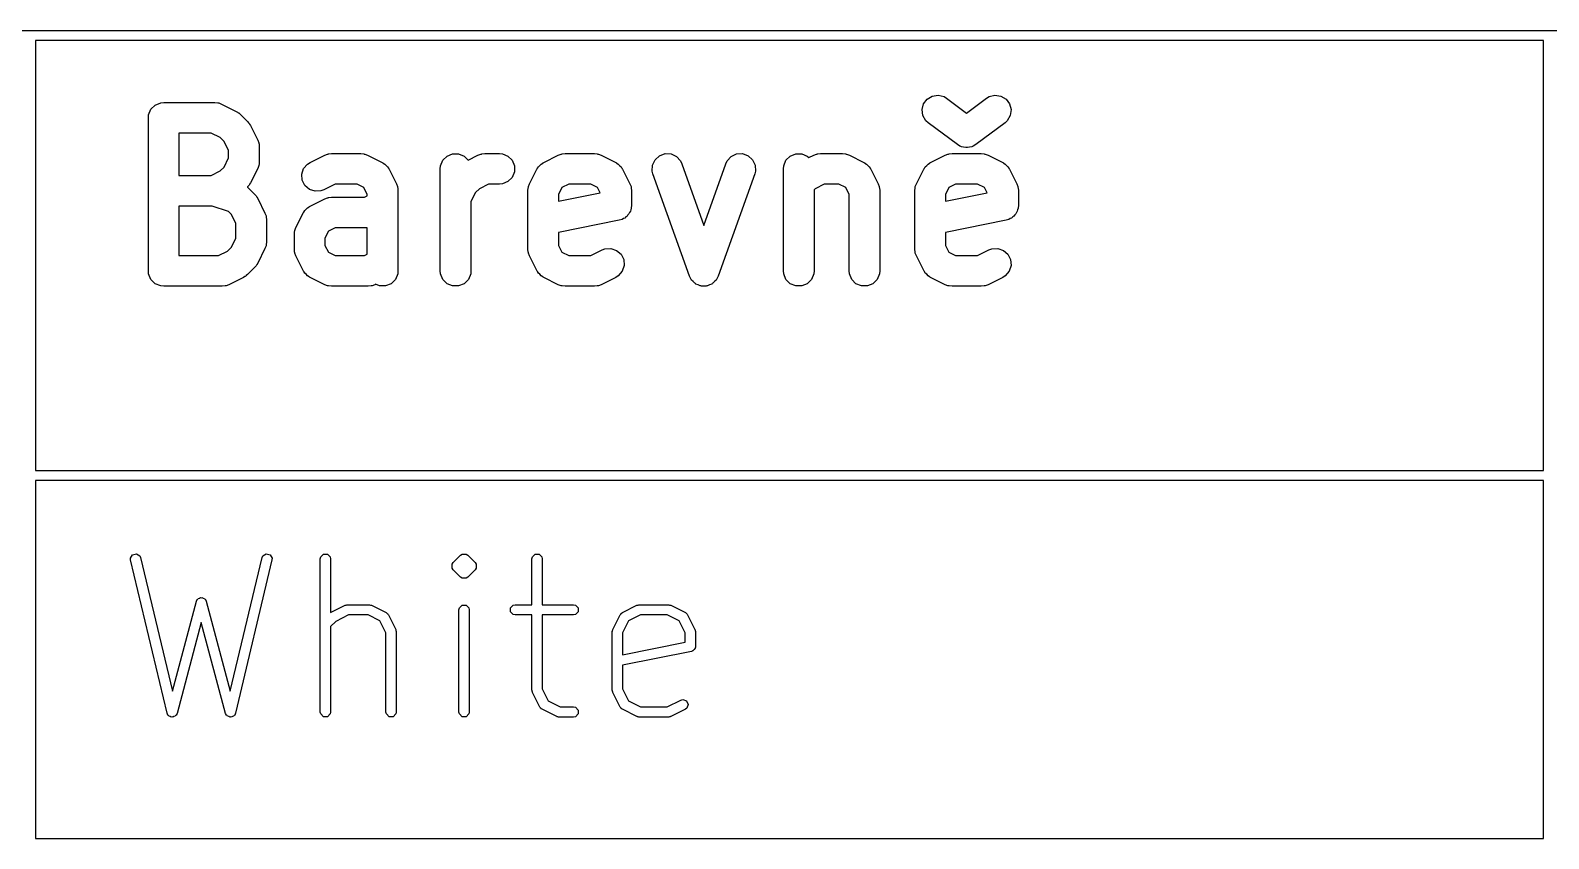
# Model space of a CAD drawing. Header units: inches. Extents: x -2.6 to 7.6, y 0.3 to 5.2.
# Drawn here: x 0.444 to 1.029, y 4.879 to 5.19 of the extents above; entities that cross this region are included whole.
import ezdxf

# ---------------------------------------------------------------- set-up
doc = ezdxf.new("R2010")
doc.units = ezdxf.units.IN
doc.header["$MEASUREMENT"] = 0
doc.layers.add('BLACK', color=250, linetype='CONTINUOUS')

msp = doc.modelspace()

# ---------------------------------------------------------------- linework, layer by layer
at = {"layer": 'BLACK', "linetype": 'CONTINUOUS'}
for p, q in [((-2.56692, 5.19047), (2.20417, 5.19047)), ((0.4463, 5.18654), (0.4463, 5.02087)), ((1.02729, 5.18654), (0.4463, 5.18654)), ((1.02729, 5.02087), (1.02729, 5.18654)), ((0.78983, 5.16399), (0.79182, 5.16516)), ((0.79182, 5.16516), (0.7941, 5.16549)), ((0.7941, 5.16549), (0.79633, 5.16492)), ((0.79633, 5.16492), (0.79732, 5.16431)), ((0.81273, 5.16431), (0.81372, 5.16492)), ((0.81372, 5.16492), (0.81595, 5.16549)), ((0.81595, 5.16549), (0.81823, 5.16516)), ((0.81823, 5.16516), (0.82022, 5.16399)), ((0.4899, 5.15793), (0.49078, 5.16006)), ((0.49078, 5.16006), (0.49241, 5.16169)), ((0.49241, 5.16169), (0.49454, 5.16257)), ((0.49454, 5.16257), (0.49569, 5.16268)), ((0.49569, 5.16268), (0.51537, 5.16268)), ((0.51537, 5.16268), (0.51653, 5.16257)), ((0.51653, 5.16257), (0.51672, 5.16249)), ((0.51672, 5.16249), (0.51693, 5.16247)), ((0.51693, 5.16247), (0.51802, 5.16206)), ((0.51802, 5.16206), (0.52364, 5.15925)), ((0.52364, 5.15925), (0.52414, 5.15894)), ((0.78788, 5.15991), (0.78845, 5.16214)), ((0.78821, 5.15763), (0.78788, 5.15991)), ((0.78845, 5.16214), (0.78983, 5.16399)), ((0.79732, 5.16431), (0.80503, 5.15854)), ((0.80503, 5.15854), (0.81273, 5.16431)), ((0.82022, 5.16399), (0.8216, 5.16214)), ((0.8216, 5.16214), (0.82217, 5.15991)), ((0.82217, 5.15991), (0.82185, 5.15763)), ((0.48978, 5.15678), (0.4899, 5.15793)), ((0.48978, 5.09772), (0.48978, 5.15678)), ((0.52414, 5.15894), (0.52428, 5.15888)), ((0.52428, 5.15888), (0.52444, 5.15874)), ((0.52444, 5.15874), (0.52462, 5.15863)), ((0.52462, 5.15863), (0.52472, 5.15851)), ((0.52472, 5.15851), (0.52517, 5.15814)), ((0.52517, 5.15814), (0.52799, 5.15533)), ((0.52799, 5.15533), (0.52836, 5.15488)), ((0.52836, 5.15488), (0.52848, 5.15477)), ((0.52848, 5.15477), (0.52859, 5.1546)), ((0.52859, 5.1546), (0.52872, 5.15444)), ((0.52872, 5.15444), (0.52878, 5.15429)), ((0.52878, 5.15429), (0.52909, 5.1538)), ((0.52909, 5.1538), (0.53191, 5.14817)), ((0.78938, 5.15565), (0.78821, 5.15763)), ((0.79023, 5.15487), (0.78938, 5.15565)), ((0.80148, 5.14643), (0.79023, 5.15487)), ((0.81982, 5.15487), (0.80857, 5.14643)), ((0.82067, 5.15565), (0.81982, 5.15487)), ((0.82185, 5.15763), (0.82067, 5.15565)), ((0.51398, 5.15087), (0.50159, 5.15087)), ((0.50159, 5.15087), (0.50159, 5.13456)), ((0.5175, 5.14911), (0.51398, 5.15087)), ((0.51896, 5.14766), (0.5175, 5.14911)), ((0.52072, 5.14414), (0.51896, 5.14766)), ((0.53191, 5.14817), (0.53232, 5.14709)), ((0.52072, 5.1413), (0.52072, 5.14414)), ((0.53232, 5.14709), (0.53233, 5.14688)), ((0.53233, 5.14688), (0.53242, 5.14668)), ((0.53242, 5.14668), (0.53253, 5.14553)), ((0.53253, 5.14553), (0.53253, 5.13991)), ((0.5521, 5.13956), (0.55773, 5.14238)), ((0.55773, 5.14238), (0.55881, 5.14279)), ((0.55881, 5.14279), (0.55902, 5.1428)), ((0.55902, 5.1428), (0.55922, 5.14289)), ((0.55922, 5.14289), (0.56037, 5.143)), ((0.56037, 5.143), (0.57162, 5.143)), ((0.57162, 5.143), (0.57277, 5.14289)), ((0.57277, 5.14289), (0.57297, 5.1428)), ((0.57297, 5.1428), (0.57318, 5.14279)), ((0.57318, 5.14279), (0.57426, 5.14238)), ((0.57426, 5.14238), (0.57988, 5.13956)), ((0.60327, 5.14037), (0.60489, 5.142)), ((0.60489, 5.142), (0.60702, 5.14289)), ((0.60702, 5.14289), (0.60933, 5.14289)), ((0.60933, 5.14289), (0.61146, 5.142)), ((0.61146, 5.142), (0.61298, 5.14048)), ((0.61298, 5.14048), (0.61678, 5.14238)), ((0.61678, 5.14238), (0.61786, 5.14279)), ((0.61786, 5.14279), (0.61808, 5.1428)), ((0.61808, 5.1428), (0.61827, 5.14289)), ((0.61827, 5.14289), (0.61942, 5.143)), ((0.61942, 5.143), (0.62505, 5.143)), ((0.62505, 5.143), (0.6262, 5.14289)), ((0.6262, 5.14289), (0.62833, 5.142)), ((0.62833, 5.142), (0.62996, 5.14037)), ((0.64209, 5.13956), (0.64772, 5.14238)), ((0.64772, 5.14238), (0.6488, 5.14279)), ((0.6488, 5.14279), (0.64901, 5.1428)), ((0.64901, 5.1428), (0.64921, 5.14289)), ((0.64921, 5.14289), (0.65036, 5.143)), ((0.65036, 5.143), (0.66161, 5.143)), ((0.66161, 5.143), (0.66276, 5.14289)), ((0.66276, 5.14289), (0.66295, 5.1428)), ((0.66295, 5.1428), (0.66317, 5.14279)), ((0.66317, 5.14279), (0.66425, 5.14238)), ((0.66425, 5.14238), (0.66987, 5.13956)), ((0.68499, 5.14061), (0.68669, 5.14216)), ((0.68669, 5.14216), (0.68886, 5.14294)), ((0.68886, 5.14294), (0.69117, 5.14282)), ((0.69117, 5.14282), (0.69325, 5.14183)), ((0.69325, 5.14183), (0.69479, 5.14013)), ((0.71278, 5.14013), (0.71433, 5.14183)), ((0.71433, 5.14183), (0.71641, 5.14282)), ((0.71641, 5.14282), (0.71871, 5.14294)), ((0.71871, 5.14294), (0.72088, 5.14216)), ((0.72088, 5.14216), (0.72259, 5.14061)), ((0.73544, 5.14037), (0.73707, 5.142)), ((0.73707, 5.142), (0.73919, 5.14289)), ((0.73919, 5.14289), (0.7415, 5.14289)), ((0.7415, 5.14289), (0.74363, 5.142)), ((0.74363, 5.142), (0.74422, 5.14141)), ((0.74422, 5.14141), (0.74614, 5.14238)), ((0.74614, 5.14238), (0.74722, 5.14279)), ((0.74722, 5.14279), (0.74743, 5.1428)), ((0.74743, 5.1428), (0.74763, 5.14289)), ((0.74763, 5.14289), (0.74878, 5.143)), ((0.74878, 5.143), (0.75722, 5.143)), ((0.75722, 5.143), (0.75837, 5.14289)), ((0.75837, 5.14289), (0.75857, 5.1428)), ((0.75857, 5.1428), (0.75878, 5.14279)), ((0.75878, 5.14279), (0.75986, 5.14238)), ((0.75986, 5.14238), (0.76548, 5.13956)), ((0.79114, 5.13956), (0.79676, 5.14238)), ((0.79676, 5.14238), (0.79784, 5.14279)), ((0.79784, 5.14279), (0.79805, 5.1428)), ((0.79805, 5.1428), (0.79825, 5.14289)), ((0.79825, 5.14289), (0.7994, 5.143)), ((0.7994, 5.143), (0.81065, 5.143)), ((0.80247, 5.14583), (0.80148, 5.14643)), ((0.80279, 5.14575), (0.80247, 5.14583)), ((0.80307, 5.14558), (0.80279, 5.14575)), ((0.80389, 5.14546), (0.80307, 5.14558)), ((0.8047, 5.14526), (0.80389, 5.14546)), ((0.80503, 5.1453), (0.8047, 5.14526)), ((0.80535, 5.14526), (0.80503, 5.1453)), ((0.80616, 5.14546), (0.80535, 5.14526)), ((0.80699, 5.14558), (0.80616, 5.14546)), ((0.80726, 5.14575), (0.80699, 5.14558)), ((0.80758, 5.14583), (0.80726, 5.14575)), ((0.80857, 5.14643), (0.80758, 5.14583)), ((0.81065, 5.143), (0.8118, 5.14289)), ((0.8118, 5.14289), (0.812, 5.1428)), ((0.812, 5.1428), (0.81221, 5.14279)), ((0.81221, 5.14279), (0.81329, 5.14238)), ((0.81329, 5.14238), (0.81892, 5.13956)), ((0.51398, 5.13456), (0.5175, 5.13632)), ((0.5175, 5.13632), (0.51896, 5.13778)), ((0.51896, 5.13778), (0.52072, 5.1413)), ((0.53191, 5.13726), (0.52909, 5.13164)), ((0.53232, 5.13835), (0.53191, 5.13726)), ((0.53233, 5.13856), (0.53232, 5.13835)), ((0.53242, 5.13875), (0.53233, 5.13856)), ((0.53253, 5.13991), (0.53242, 5.13875)), ((0.54889, 5.13502), (0.54961, 5.13721)), ((0.54961, 5.13721), (0.55112, 5.13895)), ((0.55112, 5.13895), (0.5521, 5.13956)), ((0.57988, 5.13956), (0.58008, 5.13944)), ((0.58008, 5.13944), (0.58017, 5.13941)), ((0.58017, 5.13941), (0.58028, 5.13931)), ((0.58028, 5.13931), (0.58086, 5.13895)), ((0.58086, 5.13895), (0.58135, 5.13839)), ((0.58135, 5.13839), (0.58191, 5.1379)), ((0.58191, 5.1379), (0.58227, 5.13732)), ((0.58227, 5.13732), (0.58237, 5.13721)), ((0.58237, 5.13721), (0.5824, 5.13711)), ((0.5824, 5.13711), (0.58252, 5.13692)), ((0.58252, 5.13692), (0.58534, 5.1313)), ((0.60227, 5.13709), (0.60238, 5.13825)), ((0.60227, 5.09772), (0.60227, 5.13709)), ((0.60238, 5.13825), (0.60327, 5.14037)), ((0.62996, 5.14037), (0.63084, 5.13825)), ((0.63084, 5.13594), (0.62996, 5.13381)), ((0.63084, 5.13825), (0.63084, 5.13594)), ((0.63664, 5.1313), (0.63945, 5.13692)), ((0.63945, 5.13692), (0.63957, 5.13711)), ((0.63957, 5.13711), (0.6396, 5.13721)), ((0.6396, 5.13721), (0.6397, 5.13732)), ((0.6397, 5.13732), (0.64007, 5.1379)), ((0.64007, 5.1379), (0.64063, 5.13839)), ((0.64063, 5.13839), (0.64111, 5.13895)), ((0.64111, 5.13895), (0.6417, 5.13931)), ((0.6417, 5.13931), (0.64181, 5.13941)), ((0.64181, 5.13941), (0.6419, 5.13944)), ((0.6419, 5.13944), (0.64209, 5.13956)), ((0.66987, 5.13956), (0.67006, 5.13944)), ((0.67006, 5.13944), (0.67015, 5.13941)), ((0.67015, 5.13941), (0.67027, 5.13931)), ((0.67027, 5.13931), (0.67085, 5.13895)), ((0.67085, 5.13895), (0.67134, 5.13839)), ((0.67134, 5.13839), (0.6719, 5.1379)), ((0.6719, 5.1379), (0.67226, 5.13732)), ((0.67226, 5.13732), (0.67236, 5.13721)), ((0.67236, 5.13721), (0.67239, 5.13711)), ((0.67239, 5.13711), (0.67251, 5.13692)), ((0.67251, 5.13692), (0.67532, 5.1313)), ((0.68389, 5.13623), (0.684, 5.13853)), ((0.68417, 5.13511), (0.68389, 5.13623)), ((0.684, 5.13853), (0.68499, 5.14061)), ((0.69479, 5.14013), (0.69529, 5.13908)), ((0.69529, 5.13908), (0.70379, 5.11528)), ((0.70379, 5.11528), (0.71229, 5.13908)), ((0.71229, 5.13908), (0.71278, 5.14013)), ((0.72259, 5.14061), (0.72358, 5.13853)), ((0.72369, 5.13623), (0.72341, 5.13511)), ((0.72358, 5.13853), (0.72369, 5.13623)), ((0.73444, 5.13709), (0.73455, 5.13825)), ((0.73444, 5.09772), (0.73444, 5.13709)), ((0.73455, 5.13825), (0.73544, 5.14037)), ((0.76548, 5.13956), (0.76568, 5.13944)), ((0.76568, 5.13944), (0.76577, 5.13941)), ((0.76577, 5.13941), (0.76588, 5.13931)), ((0.76588, 5.13931), (0.76646, 5.13895)), ((0.76646, 5.13895), (0.76695, 5.13839)), ((0.76695, 5.13839), (0.76751, 5.1379)), ((0.76751, 5.1379), (0.76788, 5.13732)), ((0.76788, 5.13732), (0.76797, 5.13721)), ((0.76797, 5.13721), (0.768, 5.13711)), ((0.768, 5.13711), (0.76813, 5.13692)), ((0.76813, 5.13692), (0.77094, 5.1313)), ((0.78568, 5.1313), (0.78849, 5.13692)), ((0.78849, 5.13692), (0.78862, 5.13711)), ((0.78862, 5.13711), (0.78865, 5.13721)), ((0.78865, 5.13721), (0.78874, 5.13732)), ((0.78874, 5.13732), (0.78911, 5.1379)), ((0.78911, 5.1379), (0.78967, 5.13839)), ((0.78967, 5.13839), (0.79016, 5.13895)), ((0.79016, 5.13895), (0.79074, 5.13931)), ((0.79074, 5.13931), (0.79085, 5.13941)), ((0.79085, 5.13941), (0.79094, 5.13944)), ((0.79094, 5.13944), (0.79114, 5.13956)), ((0.81892, 5.13956), (0.81911, 5.13944)), ((0.81911, 5.13944), (0.8192, 5.13941)), ((0.8192, 5.13941), (0.81931, 5.13931)), ((0.81931, 5.13931), (0.8199, 5.13895)), ((0.8199, 5.13895), (0.82038, 5.13839)), ((0.82038, 5.13839), (0.82094, 5.1379)), ((0.82094, 5.1379), (0.82131, 5.13732)), ((0.82131, 5.13732), (0.8214, 5.13721)), ((0.8214, 5.13721), (0.82144, 5.13711)), ((0.82144, 5.13711), (0.82156, 5.13692)), ((0.82156, 5.13692), (0.82437, 5.1313)), ((0.50159, 5.13456), (0.51398, 5.13456)), ((0.52799, 5.13011), (0.52794, 5.13006)), ((0.52794, 5.13006), (0.52799, 5.13002)), ((0.52836, 5.13056), (0.52799, 5.13011)), ((0.52799, 5.13002), (0.5308, 5.12721)), ((0.52848, 5.13066), (0.52836, 5.13056)), ((0.52859, 5.13084), (0.52848, 5.13066)), ((0.52872, 5.131), (0.52859, 5.13084)), ((0.52878, 5.13114), (0.52872, 5.131)), ((0.52909, 5.13164), (0.52878, 5.13114)), ((0.54905, 5.13272), (0.54889, 5.13502)), ((0.55008, 5.13066), (0.54905, 5.13272)), ((0.55182, 5.12915), (0.55008, 5.13066)), ((0.56176, 5.13119), (0.55739, 5.129)), ((0.57022, 5.13119), (0.56176, 5.13119)), ((0.57284, 5.12988), (0.57022, 5.13119)), ((0.57415, 5.12726), (0.57284, 5.12988)), ((0.58534, 5.1313), (0.58575, 5.13022)), ((0.58575, 5.13022), (0.58576, 5.13001)), ((0.58576, 5.13001), (0.58585, 5.12981)), ((0.58585, 5.12981), (0.58596, 5.12866)), ((0.62082, 5.13119), (0.6173, 5.12943)), ((0.62505, 5.13119), (0.62082, 5.13119)), ((0.6262, 5.1313), (0.62505, 5.13119)), ((0.62833, 5.13218), (0.6262, 5.1313)), ((0.62996, 5.13381), (0.62833, 5.13218)), ((0.63602, 5.12866), (0.63613, 5.12981)), ((0.63613, 5.12981), (0.63621, 5.13001)), ((0.63621, 5.13001), (0.63623, 5.13022)), ((0.63623, 5.13022), (0.63664, 5.1313)), ((0.64913, 5.12988), (0.64783, 5.12726)), ((0.65175, 5.13119), (0.64913, 5.12988)), ((0.66021, 5.13119), (0.65175, 5.13119)), ((0.66283, 5.12988), (0.66021, 5.13119)), ((0.66386, 5.12782), (0.66283, 5.12988)), ((0.67532, 5.1313), (0.67574, 5.13022)), ((0.67574, 5.13022), (0.67575, 5.13001)), ((0.67575, 5.13001), (0.67583, 5.12981)), ((0.67583, 5.12981), (0.67595, 5.12866)), ((0.69823, 5.09574), (0.68417, 5.13511)), ((0.72341, 5.13511), (0.70935, 5.09574)), ((0.75018, 5.13119), (0.74666, 5.12943)), ((0.75583, 5.13119), (0.75018, 5.13119)), ((0.75844, 5.12988), (0.75583, 5.13119)), ((0.75975, 5.12726), (0.75844, 5.12988)), ((0.77094, 5.1313), (0.77135, 5.13022)), ((0.77135, 5.13022), (0.77137, 5.13001)), ((0.77137, 5.13001), (0.77145, 5.12981)), ((0.77145, 5.12981), (0.77156, 5.12866)), ((0.78506, 5.12866), (0.78517, 5.12981)), ((0.78517, 5.12981), (0.78525, 5.13001)), ((0.78525, 5.13001), (0.78527, 5.13022)), ((0.78527, 5.13022), (0.78568, 5.1313)), ((0.79818, 5.12988), (0.79687, 5.12726)), ((0.8008, 5.13119), (0.79818, 5.12988)), ((0.80926, 5.13119), (0.8008, 5.13119)), ((0.81187, 5.12988), (0.80926, 5.13119)), ((0.8129, 5.12782), (0.81187, 5.12988)), ((0.82437, 5.1313), (0.82478, 5.13022)), ((0.82478, 5.13022), (0.8248, 5.13001)), ((0.8248, 5.13001), (0.82488, 5.12981)), ((0.82488, 5.12981), (0.82499, 5.12866)), ((0.5308, 5.12721), (0.53117, 5.12676)), ((0.53117, 5.12676), (0.53129, 5.12665)), ((0.53129, 5.12665), (0.5314, 5.12648)), ((0.5314, 5.12648), (0.53153, 5.12631)), ((0.53153, 5.12631), (0.53159, 5.12617)), ((0.53159, 5.12617), (0.53191, 5.12567)), ((0.53191, 5.12567), (0.53472, 5.12005)), ((0.55401, 5.12842), (0.55182, 5.12915)), ((0.5521, 5.12269), (0.55773, 5.1255)), ((0.5563, 5.12859), (0.55401, 5.12842)), ((0.55739, 5.129), (0.5563, 5.12859)), ((0.55773, 5.1255), (0.55881, 5.12592)), ((0.55881, 5.12592), (0.55902, 5.12593)), ((0.55902, 5.12593), (0.55922, 5.12601)), ((0.55922, 5.12601), (0.56037, 5.12613)), ((0.56037, 5.12613), (0.57304, 5.12613)), ((0.57304, 5.12613), (0.57415, 5.12668)), ((0.57415, 5.12668), (0.57415, 5.12726)), ((0.58596, 5.12866), (0.58596, 5.09772)), ((0.61584, 5.12797), (0.61408, 5.12445)), ((0.61408, 5.12445), (0.61408, 5.09772)), ((0.6173, 5.12943), (0.61584, 5.12797)), ((0.63602, 5.10616), (0.63602, 5.12866)), ((0.64783, 5.12461), (0.66386, 5.12782)), ((0.64783, 5.12726), (0.64783, 5.12461)), ((0.67595, 5.12866), (0.67595, 5.12304)), ((0.74666, 5.12943), (0.74625, 5.12902)), ((0.74625, 5.12902), (0.74625, 5.09772)), ((0.75975, 5.09772), (0.75975, 5.12726)), ((0.77156, 5.12866), (0.77156, 5.09772)), ((0.78506, 5.10616), (0.78506, 5.12866)), ((0.79687, 5.12461), (0.8129, 5.12782)), ((0.79687, 5.12726), (0.79687, 5.12461)), ((0.82499, 5.12866), (0.82499, 5.12304)), ((0.51442, 5.12275), (0.50159, 5.12275)), ((0.50159, 5.12275), (0.50159, 5.10363)), ((0.52062, 5.12068), (0.51442, 5.12275)), ((0.52177, 5.11953), (0.52062, 5.12068)), ((0.52353, 5.11601), (0.52177, 5.11953)), ((0.53472, 5.12005), (0.53513, 5.11897)), ((0.53513, 5.11897), (0.53515, 5.11876)), ((0.53515, 5.11876), (0.53523, 5.11856)), ((0.53523, 5.11856), (0.53534, 5.11741)), ((0.54665, 5.11443), (0.54946, 5.12005)), ((0.54946, 5.12005), (0.54958, 5.12024)), ((0.54958, 5.12024), (0.54961, 5.12033)), ((0.54961, 5.12033), (0.54971, 5.12045)), ((0.54971, 5.12045), (0.55008, 5.12103)), ((0.55008, 5.12103), (0.55064, 5.12151)), ((0.55064, 5.12151), (0.55112, 5.12207)), ((0.55112, 5.12207), (0.55171, 5.12244)), ((0.55171, 5.12244), (0.55182, 5.12254)), ((0.55182, 5.12254), (0.55191, 5.12257)), ((0.55191, 5.12257), (0.5521, 5.12269)), ((0.67332, 5.11812), (0.67279, 5.1179)), ((0.67374, 5.11854), (0.67332, 5.11812)), ((0.67422, 5.11886), (0.67374, 5.11854)), ((0.67454, 5.11934), (0.67422, 5.11886)), ((0.67495, 5.11975), (0.67454, 5.11934)), ((0.67518, 5.12029), (0.67495, 5.11975)), ((0.6755, 5.12078), (0.67518, 5.12029)), ((0.67561, 5.12135), (0.6755, 5.12078)), ((0.67583, 5.12188), (0.67561, 5.12135)), ((0.67595, 5.12303), (0.67583, 5.12188)), ((0.67595, 5.12304), (0.67595, 5.12304)), ((0.67595, 5.12304), (0.67595, 5.12304)), ((0.67595, 5.12304), (0.67595, 5.12303)), ((0.82237, 5.11812), (0.82183, 5.1179)), ((0.82278, 5.11854), (0.82237, 5.11812)), ((0.82327, 5.11886), (0.82278, 5.11854)), ((0.82359, 5.11934), (0.82327, 5.11886)), ((0.824, 5.11975), (0.82359, 5.11934)), ((0.82422, 5.12029), (0.824, 5.11975)), ((0.82454, 5.12078), (0.82422, 5.12029)), ((0.82466, 5.12135), (0.82454, 5.12078)), ((0.82488, 5.12188), (0.82466, 5.12135)), ((0.82499, 5.12303), (0.82488, 5.12188)), ((0.82499, 5.12304), (0.82499, 5.12304)), ((0.82499, 5.12304), (0.82499, 5.12304)), ((0.82499, 5.12304), (0.82499, 5.12303)), ((0.52353, 5.11037), (0.52353, 5.11601)), ((0.53534, 5.11741), (0.53534, 5.10897)), ((0.54603, 5.11178), (0.54614, 5.11294)), ((0.54614, 5.11294), (0.54622, 5.11313)), ((0.54622, 5.11313), (0.54624, 5.11334)), ((0.54624, 5.11334), (0.54665, 5.11443)), ((0.55915, 5.11301), (0.55784, 5.11039)), ((0.56176, 5.11431), (0.55915, 5.11301)), ((0.57415, 5.11431), (0.56176, 5.11431)), ((0.57415, 5.10419), (0.57415, 5.11431)), ((0.67119, 5.11724), (0.64783, 5.11257)), ((0.64783, 5.11257), (0.64783, 5.10755)), ((0.6712, 5.11724), (0.67119, 5.11724)), ((0.67119, 5.11724), (0.67119, 5.11724)), ((0.67119, 5.11724), (0.67119, 5.11724)), ((0.67231, 5.11758), (0.6712, 5.11724)), ((0.67279, 5.1179), (0.67231, 5.11758)), ((0.82024, 5.11724), (0.79687, 5.11257)), ((0.79687, 5.11257), (0.79687, 5.10755)), ((0.82135, 5.11758), (0.82024, 5.11724)), ((0.82024, 5.11724), (0.82024, 5.11724)), ((0.82024, 5.11724), (0.82024, 5.11724)), ((0.82024, 5.11724), (0.82024, 5.11724)), ((0.82183, 5.1179), (0.82135, 5.11758)), ((0.52031, 5.10539), (0.52177, 5.10685)), ((0.52177, 5.10685), (0.52353, 5.11037)), ((0.53513, 5.10741), (0.53472, 5.10633)), ((0.53515, 5.10762), (0.53513, 5.10741)), ((0.53523, 5.10782), (0.53515, 5.10762)), ((0.53534, 5.10897), (0.53523, 5.10782)), ((0.54603, 5.10616), (0.54603, 5.11178)), ((0.55784, 5.11039), (0.55784, 5.10755)), ((0.55784, 5.10755), (0.55915, 5.10494)), ((0.64783, 5.10755), (0.64913, 5.10494)), ((0.79687, 5.10755), (0.79818, 5.10494)), ((0.50159, 5.10363), (0.51679, 5.10363)), ((0.51679, 5.10363), (0.52031, 5.10539)), ((0.53191, 5.10071), (0.53159, 5.10021)), ((0.53472, 5.10633), (0.53191, 5.10071)), ((0.54614, 5.10501), (0.54603, 5.10616)), ((0.54622, 5.10481), (0.54614, 5.10501)), ((0.54624, 5.1046), (0.54622, 5.10481)), ((0.54665, 5.10352), (0.54624, 5.1046)), ((0.54946, 5.09789), (0.54665, 5.10352)), ((0.55915, 5.10494), (0.56176, 5.10363)), ((0.56176, 5.10363), (0.57304, 5.10363)), ((0.57304, 5.10363), (0.57415, 5.10419)), ((0.63613, 5.10501), (0.63602, 5.10616)), ((0.63621, 5.10481), (0.63613, 5.10501)), ((0.63623, 5.1046), (0.63621, 5.10481)), ((0.63664, 5.10352), (0.63623, 5.1046)), ((0.63945, 5.09789), (0.63664, 5.10352)), ((0.64913, 5.10494), (0.65175, 5.10363)), ((0.65175, 5.10363), (0.66021, 5.10363)), ((0.66021, 5.10363), (0.66459, 5.10582)), ((0.66459, 5.10582), (0.66567, 5.10623)), ((0.66567, 5.10623), (0.66797, 5.10639)), ((0.66797, 5.10639), (0.67015, 5.10567)), ((0.67015, 5.10567), (0.6719, 5.10416)), ((0.6719, 5.10416), (0.67293, 5.1021)), ((0.67293, 5.1021), (0.67309, 5.0998)), ((0.78517, 5.10501), (0.78506, 5.10616)), ((0.78525, 5.10481), (0.78517, 5.10501)), ((0.78527, 5.1046), (0.78525, 5.10481)), ((0.78568, 5.10352), (0.78527, 5.1046)), ((0.78849, 5.09789), (0.78568, 5.10352)), ((0.79818, 5.10494), (0.8008, 5.10363)), ((0.8008, 5.10363), (0.80926, 5.10363)), ((0.80926, 5.10363), (0.81363, 5.10582)), ((0.81363, 5.10582), (0.81471, 5.10623)), ((0.81471, 5.10623), (0.81701, 5.10639)), ((0.81701, 5.10639), (0.8192, 5.10567)), ((0.8192, 5.10567), (0.82094, 5.10416)), ((0.82094, 5.10416), (0.82197, 5.1021)), ((0.82197, 5.1021), (0.82213, 5.0998)), ((0.4899, 5.09657), (0.48978, 5.09772)), ((0.49078, 5.09444), (0.4899, 5.09657)), ((0.52645, 5.09525), (0.52083, 5.09244)), ((0.52695, 5.09557), (0.52645, 5.09525)), ((0.52709, 5.09563), (0.52695, 5.09557)), ((0.52725, 5.09576), (0.52709, 5.09563)), ((0.52743, 5.09587), (0.52725, 5.09576)), ((0.52753, 5.09599), (0.52743, 5.09587)), ((0.52799, 5.09636), (0.52753, 5.09599)), ((0.5308, 5.09917), (0.52799, 5.09636)), ((0.53117, 5.09962), (0.5308, 5.09917)), ((0.53129, 5.09973), (0.53117, 5.09962)), ((0.5314, 5.0999), (0.53129, 5.09973)), ((0.53153, 5.10007), (0.5314, 5.0999)), ((0.53159, 5.10021), (0.53153, 5.10007)), ((0.54958, 5.0977), (0.54946, 5.09789)), ((0.54961, 5.09761), (0.54958, 5.0977)), ((0.54971, 5.0975), (0.54961, 5.09761)), ((0.55008, 5.09691), (0.54971, 5.0975)), ((0.55064, 5.09643), (0.55008, 5.09691)), ((0.55112, 5.09587), (0.55064, 5.09643)), ((0.55171, 5.0955), (0.55112, 5.09587)), ((0.55182, 5.0954), (0.55171, 5.0955)), ((0.55191, 5.09537), (0.55182, 5.0954)), ((0.5521, 5.09525), (0.55191, 5.09537)), ((0.55773, 5.09244), (0.5521, 5.09525)), ((0.58585, 5.09657), (0.58496, 5.09444)), ((0.58596, 5.09772), (0.58585, 5.09657)), ((0.60238, 5.09657), (0.60227, 5.09772)), ((0.60327, 5.09444), (0.60238, 5.09657)), ((0.61397, 5.09657), (0.61309, 5.09444)), ((0.61408, 5.09772), (0.61397, 5.09657)), ((0.63957, 5.0977), (0.63945, 5.09789)), ((0.6396, 5.09761), (0.63957, 5.0977)), ((0.6397, 5.0975), (0.6396, 5.09761)), ((0.64007, 5.09691), (0.6397, 5.0975)), ((0.64063, 5.09643), (0.64007, 5.09691)), ((0.64111, 5.09587), (0.64063, 5.09643)), ((0.6417, 5.0955), (0.64111, 5.09587)), ((0.64181, 5.0954), (0.6417, 5.0955)), ((0.6419, 5.09537), (0.64181, 5.0954)), ((0.64209, 5.09525), (0.6419, 5.09537)), ((0.64772, 5.09244), (0.64209, 5.09525)), ((0.66987, 5.09525), (0.66425, 5.09244)), ((0.67085, 5.09587), (0.66987, 5.09525)), ((0.67236, 5.09761), (0.67085, 5.09587)), ((0.67309, 5.0998), (0.67236, 5.09761)), ((0.69872, 5.09469), (0.69823, 5.09574)), ((0.70935, 5.09574), (0.70886, 5.09469)), ((0.73455, 5.09657), (0.73444, 5.09772)), ((0.73544, 5.09444), (0.73455, 5.09657)), ((0.74614, 5.09657), (0.74526, 5.09444)), ((0.74625, 5.09772), (0.74614, 5.09657)), ((0.75986, 5.09657), (0.75975, 5.09772)), ((0.76075, 5.09444), (0.75986, 5.09657)), ((0.77145, 5.09657), (0.77057, 5.09444)), ((0.77156, 5.09772), (0.77145, 5.09657)), ((0.78862, 5.0977), (0.78849, 5.09789)), ((0.78865, 5.09761), (0.78862, 5.0977)), ((0.78874, 5.0975), (0.78865, 5.09761)), ((0.78911, 5.09691), (0.78874, 5.0975)), ((0.78967, 5.09643), (0.78911, 5.09691)), ((0.79016, 5.09587), (0.78967, 5.09643)), ((0.79074, 5.0955), (0.79016, 5.09587)), ((0.79085, 5.0954), (0.79074, 5.0955)), ((0.79094, 5.09537), (0.79085, 5.0954)), ((0.79114, 5.09525), (0.79094, 5.09537)), ((0.79676, 5.09244), (0.79114, 5.09525)), ((0.81892, 5.09525), (0.81329, 5.09244)), ((0.8199, 5.09587), (0.81892, 5.09525)), ((0.8214, 5.09761), (0.8199, 5.09587)), ((0.82213, 5.0998), (0.8214, 5.09761)), ((0.49241, 5.09281), (0.49078, 5.09444)), ((0.49454, 5.09193), (0.49241, 5.09281)), ((0.49569, 5.09182), (0.49454, 5.09193)), ((0.51819, 5.09182), (0.49569, 5.09182)), ((0.51934, 5.09193), (0.51819, 5.09182)), ((0.51953, 5.09201), (0.51934, 5.09193)), ((0.51975, 5.09203), (0.51953, 5.09201)), ((0.52083, 5.09244), (0.51975, 5.09203)), ((0.55881, 5.09203), (0.55773, 5.09244)), ((0.55902, 5.09201), (0.55881, 5.09203)), ((0.55922, 5.09193), (0.55902, 5.09201)), ((0.56037, 5.09182), (0.55922, 5.09193)), ((0.57443, 5.09182), (0.56037, 5.09182)), ((0.57558, 5.09193), (0.57443, 5.09182)), ((0.57578, 5.09201), (0.57558, 5.09193)), ((0.57599, 5.09203), (0.57578, 5.09201)), ((0.57707, 5.09244), (0.57599, 5.09203)), ((0.57734, 5.09258), (0.57707, 5.09244)), ((0.5789, 5.09193), (0.57734, 5.09258)), ((0.58121, 5.09193), (0.5789, 5.09193)), ((0.58333, 5.09281), (0.58121, 5.09193)), ((0.58496, 5.09444), (0.58333, 5.09281)), ((0.60489, 5.09281), (0.60327, 5.09444)), ((0.60702, 5.09193), (0.60489, 5.09281)), ((0.60933, 5.09193), (0.60702, 5.09193)), ((0.61146, 5.09281), (0.60933, 5.09193)), ((0.61309, 5.09444), (0.61146, 5.09281)), ((0.6488, 5.09203), (0.64772, 5.09244)), ((0.64901, 5.09201), (0.6488, 5.09203)), ((0.64921, 5.09193), (0.64901, 5.09201)), ((0.65036, 5.09182), (0.64921, 5.09193)), ((0.66161, 5.09182), (0.65036, 5.09182)), ((0.66276, 5.09193), (0.66161, 5.09182)), ((0.66295, 5.09201), (0.66276, 5.09193)), ((0.66317, 5.09203), (0.66295, 5.09201)), ((0.66425, 5.09244), (0.66317, 5.09203)), ((0.69892, 5.09447), (0.69872, 5.09469)), ((0.69905, 5.0942), (0.69892, 5.09447)), ((0.69969, 5.09362), (0.69905, 5.0942)), ((0.70027, 5.09298), (0.69969, 5.09362)), ((0.70054, 5.09286), (0.70027, 5.09298)), ((0.70076, 5.09266), (0.70054, 5.09286)), ((0.70157, 5.09237), (0.70076, 5.09266)), ((0.70235, 5.092), (0.70157, 5.09237)), ((0.70265, 5.09198), (0.70235, 5.092)), ((0.70293, 5.09188), (0.70265, 5.09198)), ((0.70379, 5.09192), (0.70293, 5.09188)), ((0.70465, 5.09188), (0.70379, 5.09192)), ((0.70493, 5.09198), (0.70465, 5.09188)), ((0.70523, 5.092), (0.70493, 5.09198)), ((0.70601, 5.09237), (0.70523, 5.092)), ((0.70682, 5.09266), (0.70601, 5.09237)), ((0.70704, 5.09286), (0.70682, 5.09266)), ((0.70731, 5.09298), (0.70704, 5.09286)), ((0.70789, 5.09362), (0.70731, 5.09298)), ((0.70853, 5.0942), (0.70789, 5.09362)), ((0.70866, 5.09447), (0.70853, 5.0942)), ((0.70886, 5.09469), (0.70866, 5.09447)), ((0.73707, 5.09281), (0.73544, 5.09444)), ((0.73919, 5.09193), (0.73707, 5.09281)), ((0.7415, 5.09193), (0.73919, 5.09193)), ((0.74363, 5.09281), (0.7415, 5.09193)), ((0.74526, 5.09444), (0.74363, 5.09281)), ((0.76237, 5.09281), (0.76075, 5.09444)), ((0.7645, 5.09193), (0.76237, 5.09281)), ((0.76681, 5.09193), (0.7645, 5.09193)), ((0.76894, 5.09281), (0.76681, 5.09193)), ((0.77057, 5.09444), (0.76894, 5.09281)), ((0.79784, 5.09203), (0.79676, 5.09244)), ((0.79805, 5.09201), (0.79784, 5.09203)), ((0.79825, 5.09193), (0.79805, 5.09201)), ((0.7994, 5.09182), (0.79825, 5.09193)), ((0.81065, 5.09182), (0.7994, 5.09182)), ((0.8118, 5.09193), (0.81065, 5.09182)), ((0.812, 5.09201), (0.8118, 5.09193)), ((0.81221, 5.09203), (0.812, 5.09201)), ((0.81329, 5.09244), (0.81221, 5.09203)), ((0.4463, 5.02087), (1.02729, 5.02087)), ((0.4463, 5.01693), (0.4463, 4.8789)), ((1.02729, 5.01693), (0.4463, 5.01693)), ((1.02729, 4.8789), (1.02729, 5.01693)), ((0.48294, 4.98707), (0.48373, 4.98836)), ((0.48297, 4.98631), (0.48294, 4.98707)), ((0.49703, 4.92725), (0.48297, 4.98631)), ((0.48373, 4.98836), (0.4852, 4.98871)), ((0.4852, 4.98871), (0.48648, 4.98792)), ((0.48648, 4.98792), (0.4868, 4.98722)), ((0.4868, 4.98722), (0.49905, 4.93575)), ((0.52133, 4.93575), (0.53359, 4.98722)), ((0.53742, 4.98631), (0.52336, 4.92725)), ((0.53359, 4.98722), (0.53391, 4.98792)), ((0.53391, 4.98792), (0.53519, 4.98871)), ((0.53519, 4.98871), (0.53666, 4.98836)), ((0.53666, 4.98836), (0.53745, 4.98707)), ((0.53745, 4.98707), (0.53742, 4.98631)), ((0.55603, 4.98676), (0.55618, 4.98752)), ((0.55603, 4.92771), (0.55603, 4.98676)), ((0.55618, 4.98752), (0.55725, 4.98858)), ((0.55725, 4.98858), (0.55875, 4.98858)), ((0.55875, 4.98858), (0.55982, 4.98752)), ((0.55982, 4.98752), (0.55997, 4.98676)), ((0.55997, 4.98676), (0.55997, 4.96604)), ((0.6068, 4.9847), (0.60723, 4.98534)), ((0.6068, 4.9832), (0.6068, 4.9847)), ((0.60723, 4.98534), (0.61004, 4.98815)), ((0.61004, 4.98815), (0.61068, 4.98858)), ((0.61068, 4.98858), (0.61218, 4.98858)), ((0.61218, 4.98858), (0.61282, 4.98815)), ((0.61282, 4.98815), (0.61564, 4.98534)), ((0.61564, 4.98534), (0.61606, 4.9847)), ((0.61606, 4.9847), (0.61606, 4.9832)), ((0.63758, 4.98676), (0.63773, 4.98752)), ((0.63758, 4.96905), (0.63758, 4.98676)), ((0.63773, 4.98752), (0.6388, 4.98858)), ((0.6388, 4.98858), (0.64031, 4.98858)), ((0.64031, 4.98858), (0.64137, 4.98752)), ((0.64137, 4.98752), (0.64152, 4.98676)), ((0.64152, 4.98676), (0.64152, 4.96905)), ((0.60723, 4.98256), (0.6068, 4.9832)), ((0.6068, 4.9832), (0.6068, 4.9832)), ((0.61004, 4.97975), (0.60723, 4.98256)), ((0.61068, 4.97932), (0.61004, 4.97975)), ((0.61218, 4.97932), (0.61068, 4.97932)), ((0.61068, 4.97932), (0.61068, 4.97932)), ((0.61282, 4.97975), (0.61218, 4.97932)), ((0.61564, 4.98256), (0.61282, 4.97975)), ((0.61606, 4.9832), (0.61564, 4.98256)), ((0.49905, 4.93575), (0.50829, 4.9704)), ((0.50829, 4.9704), (0.50863, 4.97109)), ((0.50863, 4.97109), (0.50886, 4.97122)), ((0.50886, 4.97122), (0.509, 4.97145)), ((0.509, 4.97145), (0.50949, 4.97158)), ((0.50949, 4.97158), (0.50993, 4.97184)), ((0.50993, 4.97184), (0.51019, 4.97177)), ((0.51019, 4.97177), (0.51045, 4.97184)), ((0.51045, 4.97184), (0.5109, 4.97158)), ((0.5109, 4.97158), (0.51139, 4.97145)), ((0.51139, 4.97145), (0.51153, 4.97122)), ((0.51153, 4.97122), (0.51176, 4.97109)), ((0.51176, 4.97109), (0.5121, 4.9704)), ((0.5121, 4.9704), (0.52133, 4.93575)), ((0.55997, 4.96604), (0.56556, 4.96884)), ((0.56556, 4.96884), (0.56565, 4.96886)), ((0.56565, 4.96886), (0.56568, 4.9689)), ((0.56568, 4.9689), (0.56599, 4.96896)), ((0.56599, 4.96896), (0.5663, 4.96904)), ((0.5663, 4.96904), (0.56634, 4.96903)), ((0.56634, 4.96903), (0.56644, 4.96905)), ((0.56644, 4.96905), (0.57487, 4.96905)), ((0.57487, 4.96905), (0.57497, 4.96903)), ((0.57497, 4.96903), (0.57501, 4.96904)), ((0.57501, 4.96904), (0.57532, 4.96896)), ((0.57532, 4.96896), (0.57563, 4.9689)), ((0.57563, 4.9689), (0.57566, 4.96886)), ((0.57566, 4.96886), (0.57575, 4.96884)), ((0.57575, 4.96884), (0.58138, 4.96603)), ((0.60946, 4.96708), (0.60961, 4.96783)), ((0.60946, 4.92771), (0.60946, 4.96708)), ((0.60961, 4.96783), (0.61068, 4.9689)), ((0.61068, 4.9689), (0.61218, 4.9689)), ((0.61218, 4.9689), (0.61325, 4.96783)), ((0.61325, 4.96783), (0.6134, 4.96708)), ((0.6134, 4.96708), (0.6134, 4.92771)), ((0.6293, 4.96783), (0.63036, 4.9689)), ((0.6293, 4.96632), (0.6293, 4.96783)), ((0.63036, 4.96526), (0.6293, 4.96632)), ((0.63036, 4.9689), (0.63112, 4.96905)), ((0.63112, 4.96905), (0.63758, 4.96905)), ((0.64152, 4.96905), (0.65361, 4.96905)), ((0.65361, 4.96905), (0.65437, 4.9689)), ((0.65437, 4.9689), (0.65543, 4.96783)), ((0.65543, 4.96632), (0.65437, 4.96526)), ((0.65543, 4.96783), (0.65543, 4.96632)), ((0.67242, 4.96603), (0.67804, 4.96884)), ((0.67804, 4.96884), (0.67814, 4.96886)), ((0.67814, 4.96886), (0.67817, 4.9689)), ((0.67817, 4.9689), (0.67848, 4.96896)), ((0.67848, 4.96896), (0.67878, 4.96904)), ((0.67878, 4.96904), (0.67883, 4.96903)), ((0.67883, 4.96903), (0.67892, 4.96905)), ((0.67892, 4.96905), (0.69017, 4.96905)), ((0.69017, 4.96905), (0.69027, 4.96903)), ((0.69027, 4.96903), (0.69031, 4.96904)), ((0.69031, 4.96904), (0.69062, 4.96896)), ((0.69062, 4.96896), (0.69092, 4.9689)), ((0.69092, 4.9689), (0.69096, 4.96886)), ((0.69096, 4.96886), (0.69105, 4.96884)), ((0.69105, 4.96884), (0.69668, 4.96603)), ((0.51019, 4.96225), (0.50085, 4.9272)), ((0.51954, 4.9272), (0.51019, 4.96225)), ((0.56198, 4.96265), (0.55997, 4.96064)), ((0.55997, 4.96064), (0.55997, 4.92771)), ((0.5669, 4.96511), (0.56198, 4.96265)), ((0.57441, 4.96511), (0.5669, 4.96511)), ((0.57903, 4.9628), (0.57441, 4.96511)), ((0.58134, 4.95818), (0.57903, 4.9628)), ((0.58138, 4.96603), (0.58169, 4.96579)), ((0.58169, 4.96579), (0.58179, 4.96575)), ((0.58179, 4.96575), (0.58187, 4.96564)), ((0.58187, 4.96564), (0.58198, 4.96556)), ((0.58198, 4.96556), (0.58202, 4.96546)), ((0.58202, 4.96546), (0.58226, 4.96515)), ((0.58226, 4.96515), (0.58507, 4.95952)), ((0.63112, 4.96511), (0.63036, 4.96526)), ((0.63758, 4.96511), (0.63112, 4.96511)), ((0.63758, 4.93614), (0.63758, 4.96511)), ((0.65361, 4.96511), (0.64152, 4.96511)), ((0.64152, 4.96511), (0.64152, 4.93661)), ((0.65437, 4.96526), (0.65361, 4.96511)), ((0.66873, 4.95952), (0.67154, 4.96515)), ((0.67154, 4.96515), (0.67178, 4.96546)), ((0.67178, 4.96546), (0.67181, 4.96556)), ((0.67181, 4.96556), (0.67192, 4.96564)), ((0.67192, 4.96564), (0.67201, 4.96575)), ((0.67201, 4.96575), (0.67211, 4.96579)), ((0.67211, 4.96579), (0.67242, 4.96603)), ((0.67477, 4.9628), (0.67246, 4.95818)), ((0.67939, 4.96511), (0.67477, 4.9628)), ((0.68971, 4.96511), (0.67939, 4.96511)), ((0.69433, 4.9628), (0.68971, 4.96511)), ((0.69664, 4.95818), (0.69433, 4.9628)), ((0.69668, 4.96603), (0.69699, 4.96579)), ((0.69699, 4.96579), (0.69709, 4.96575)), ((0.69709, 4.96575), (0.69717, 4.96564)), ((0.69717, 4.96564), (0.69728, 4.96556)), ((0.69728, 4.96556), (0.69732, 4.96546)), ((0.69732, 4.96546), (0.69756, 4.96515)), ((0.69756, 4.96515), (0.70037, 4.95952)), ((0.58134, 4.92771), (0.58134, 4.95818)), ((0.58507, 4.95952), (0.5851, 4.95943)), ((0.5851, 4.95943), (0.58513, 4.95939)), ((0.58513, 4.95939), (0.58519, 4.95908)), ((0.58519, 4.95908), (0.58527, 4.95878)), ((0.58527, 4.95878), (0.58526, 4.95874)), ((0.58526, 4.95874), (0.58528, 4.95864)), ((0.58528, 4.95864), (0.58528, 4.92771)), ((0.66852, 4.95878), (0.66861, 4.95908)), ((0.66854, 4.95874), (0.66852, 4.95878)), ((0.66852, 4.95864), (0.66854, 4.95874)), ((0.66852, 4.93614), (0.66852, 4.95864)), ((0.66861, 4.95908), (0.66867, 4.95939)), ((0.66867, 4.95939), (0.6687, 4.95943)), ((0.6687, 4.95943), (0.66873, 4.95952)), ((0.67246, 4.95818), (0.67246, 4.94979)), ((0.67246, 4.94979), (0.69664, 4.95463)), ((0.69664, 4.95463), (0.69664, 4.95818)), ((0.70037, 4.95952), (0.70039, 4.95943)), ((0.70039, 4.95943), (0.70043, 4.95939)), ((0.70043, 4.95939), (0.70049, 4.95908)), ((0.70049, 4.95908), (0.70057, 4.95878)), ((0.70057, 4.95878), (0.70056, 4.95874)), ((0.70056, 4.95874), (0.70058, 4.95864)), ((0.70058, 4.95864), (0.70058, 4.95302)), ((0.69899, 4.95109), (0.67246, 4.94578)), ((0.69926, 4.9512), (0.69899, 4.95109)), ((0.69936, 4.9512), (0.69926, 4.9512)), ((0.69943, 4.95127), (0.69936, 4.9512)), ((0.6997, 4.95138), (0.69943, 4.95127)), ((0.70002, 4.95186), (0.6997, 4.95138)), ((0.70043, 4.95226), (0.70002, 4.95186)), ((0.70048, 4.95255), (0.70043, 4.95226)), ((0.70054, 4.95263), (0.70048, 4.95255)), ((0.70058, 4.95302), (0.70052, 4.95273)), ((0.70052, 4.95273), (0.70054, 4.95263)), ((0.67246, 4.94578), (0.67246, 4.93661)), ((0.6376, 4.93605), (0.63758, 4.93614)), ((0.63759, 4.936), (0.6376, 4.93605)), ((0.63767, 4.9357), (0.63759, 4.936)), ((0.63773, 4.93539), (0.63767, 4.9357)), ((0.63777, 4.93536), (0.63773, 4.93539)), ((0.63779, 4.93526), (0.63777, 4.93536)), ((0.6406, 4.92964), (0.63779, 4.93526)), ((0.64152, 4.93661), (0.64383, 4.93199)), ((0.64383, 4.93199), (0.64845, 4.92968)), ((0.66854, 4.93605), (0.66852, 4.93614)), ((0.66852, 4.936), (0.66854, 4.93605)), ((0.66861, 4.9357), (0.66852, 4.936)), ((0.66867, 4.93539), (0.66861, 4.9357)), ((0.6687, 4.93536), (0.66867, 4.93539)), ((0.66873, 4.93526), (0.6687, 4.93536)), ((0.67154, 4.92964), (0.66873, 4.93526)), ((0.67246, 4.93661), (0.67477, 4.93199)), ((0.67477, 4.93199), (0.67939, 4.92968)), ((0.68971, 4.92968), (0.69492, 4.93228)), ((0.69492, 4.93228), (0.69566, 4.93248)), ((0.69566, 4.93248), (0.69709, 4.93201)), ((0.69709, 4.93201), (0.69776, 4.93066)), ((0.49735, 4.92655), (0.49703, 4.92725)), ((0.4976, 4.9264), (0.49735, 4.92655)), ((0.49775, 4.92614), (0.4976, 4.9264)), ((0.49822, 4.92602), (0.49775, 4.92614)), ((0.49863, 4.92576), (0.49822, 4.92602)), ((0.49892, 4.92583), (0.49863, 4.92576)), ((0.4992, 4.92576), (0.49892, 4.92583)), ((0.49963, 4.926), (0.4992, 4.92576)), ((0.5001, 4.92611), (0.49963, 4.926)), ((0.50025, 4.92636), (0.5001, 4.92611)), ((0.50051, 4.92651), (0.50025, 4.92636)), ((0.50085, 4.9272), (0.50051, 4.92651)), ((0.51988, 4.92651), (0.51954, 4.9272)), ((0.52013, 4.92636), (0.51988, 4.92651)), ((0.52029, 4.92611), (0.52013, 4.92636)), ((0.52076, 4.926), (0.52029, 4.92611)), ((0.52118, 4.92576), (0.52076, 4.926)), ((0.52147, 4.92583), (0.52118, 4.92576)), ((0.52175, 4.92576), (0.52147, 4.92583)), ((0.52217, 4.92602), (0.52175, 4.92576)), ((0.52264, 4.92614), (0.52217, 4.92602)), ((0.52279, 4.9264), (0.52264, 4.92614)), ((0.52304, 4.92655), (0.52279, 4.9264)), ((0.52336, 4.92725), (0.52304, 4.92655)), ((0.55618, 4.92695), (0.55603, 4.92771)), ((0.55725, 4.92589), (0.55618, 4.92695)), ((0.55875, 4.92589), (0.55725, 4.92589)), ((0.55982, 4.92695), (0.55875, 4.92589)), ((0.55997, 4.92771), (0.55982, 4.92695)), ((0.58149, 4.92695), (0.58134, 4.92771)), ((0.58256, 4.92589), (0.58149, 4.92695)), ((0.58406, 4.92589), (0.58256, 4.92589)), ((0.58513, 4.92695), (0.58406, 4.92589)), ((0.58528, 4.92771), (0.58513, 4.92695)), ((0.60961, 4.92695), (0.60946, 4.92771)), ((0.61068, 4.92589), (0.60961, 4.92695)), ((0.61218, 4.92589), (0.61068, 4.92589)), ((0.61325, 4.92695), (0.61218, 4.92589)), ((0.6134, 4.92771), (0.61325, 4.92695)), ((0.64084, 4.92933), (0.6406, 4.92964)), ((0.64088, 4.92923), (0.64084, 4.92933)), ((0.64099, 4.92914), (0.64088, 4.92923)), ((0.64108, 4.92903), (0.64099, 4.92914)), ((0.64118, 4.929), (0.64108, 4.92903)), ((0.64148, 4.92876), (0.64118, 4.929)), ((0.64711, 4.92595), (0.64148, 4.92876)), ((0.6472, 4.92592), (0.64711, 4.92595)), ((0.64724, 4.92589), (0.6472, 4.92592)), ((0.64755, 4.92583), (0.64724, 4.92589)), ((0.64785, 4.92574), (0.64755, 4.92583)), ((0.64789, 4.92576), (0.64785, 4.92574)), ((0.64799, 4.92574), (0.64789, 4.92576)), ((0.65361, 4.92574), (0.64799, 4.92574)), ((0.64845, 4.92968), (0.65361, 4.92968)), ((0.65361, 4.92968), (0.65437, 4.92953)), ((0.65437, 4.92589), (0.65361, 4.92574)), ((0.65437, 4.92953), (0.65543, 4.92846)), ((0.65543, 4.92695), (0.65437, 4.92589)), ((0.65543, 4.92846), (0.65543, 4.92695)), ((0.67178, 4.92933), (0.67154, 4.92964)), ((0.67181, 4.92923), (0.67178, 4.92933)), ((0.67192, 4.92914), (0.67181, 4.92923)), ((0.67201, 4.92903), (0.67192, 4.92914)), ((0.67211, 4.929), (0.67201, 4.92903)), ((0.67242, 4.92876), (0.67211, 4.929)), ((0.67804, 4.92595), (0.67242, 4.92876)), ((0.67814, 4.92592), (0.67804, 4.92595)), ((0.67817, 4.92589), (0.67814, 4.92592)), ((0.67848, 4.92583), (0.67817, 4.92589)), ((0.67878, 4.92574), (0.67848, 4.92583)), ((0.67883, 4.92576), (0.67878, 4.92574)), ((0.67892, 4.92574), (0.67883, 4.92576)), ((0.69017, 4.92574), (0.67892, 4.92574)), ((0.67939, 4.92968), (0.68971, 4.92968)), ((0.69027, 4.92576), (0.69017, 4.92574)), ((0.69031, 4.92574), (0.69027, 4.92576)), ((0.69062, 4.92583), (0.69031, 4.92574)), ((0.69092, 4.92589), (0.69062, 4.92583)), ((0.69096, 4.92592), (0.69092, 4.92589)), ((0.69105, 4.92595), (0.69096, 4.92592)), ((0.69668, 4.92876), (0.69105, 4.92595)), ((0.69728, 4.92923), (0.69668, 4.92876)), ((0.69776, 4.93066), (0.69728, 4.92923)), ((0.4463, 4.8789), (1.02729, 4.8789))]:
    msp.add_line(p, q, dxfattribs=at)

doc.saveas('drawing.dxf')
